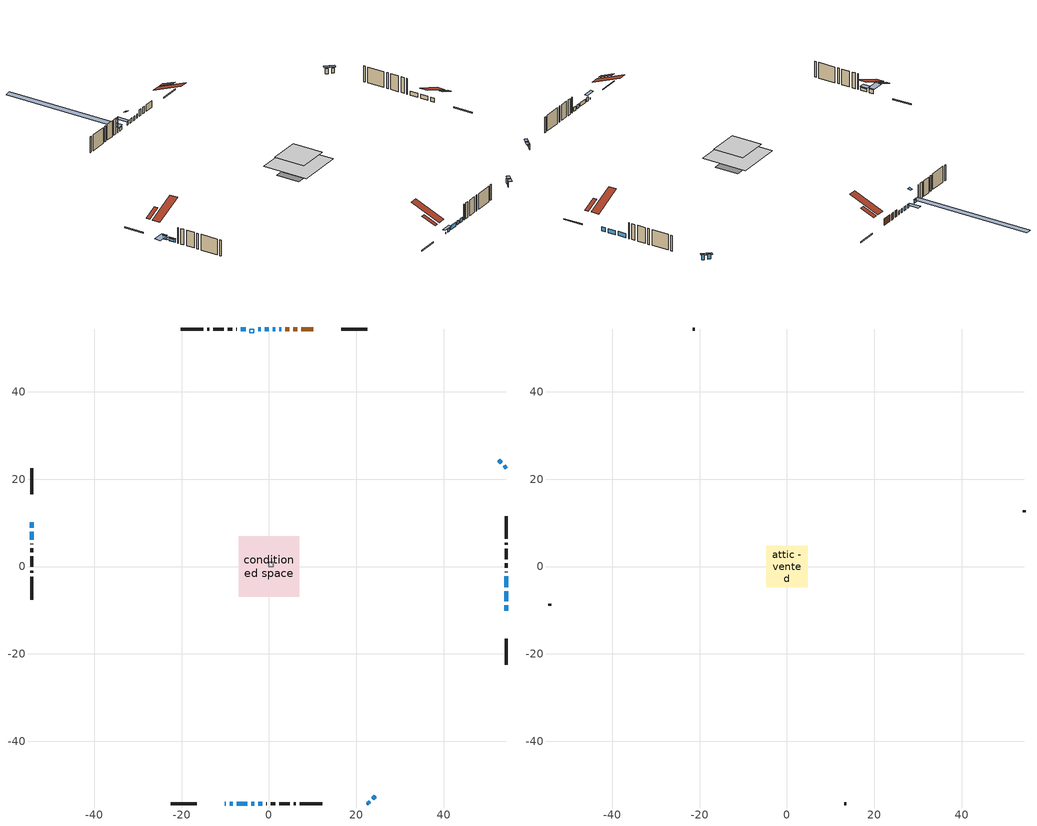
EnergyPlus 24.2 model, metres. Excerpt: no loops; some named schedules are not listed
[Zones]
conditioned space
 floor outside (Floor1 construction): -3.05,-3.05 -3.05,3.05 3.05,3.05 3.05,-3.05 z0
 floor adiabatic (AdiabaticFloorConstruction): -6.95,-6.95 -6.95,6.95 6.95,6.95 6.95,-6.95 z2.44
 floor foundation (Slab1 construction): -5.69,-3.61 -5.69,3.61 5.69,3.61 5.69,-3.61 z0
 wall outside (RimJoist1 construction): 22.53,54.38 16.55,54.38 / -22.53,-54.38 -16.55,-54.38 / -54.38,22.53 -54.38,16.55 / 54.38,-22.53 54.38,-16.55 z0:0.3
 wall outside (AdiabaticWallConstruction 1): 10.13,54.38 7.37,54.38 / 6.44,54.38 5.54,54.38 / 4.61,54.38 3.76,54.38 z0:2.03
 wall outside (AdiabaticWallConstruction): -10.14,-54.38 -9.95,-54.38 z0:0.41; 2.83,54.38 2.37,54.38 / 1.45,54.38 0.87,54.38 / -9.03,-54.38 -8.34,-54.38 / -0.05,54.38 -0.97,54.38 / -54.38,10.13 -54.38,8.91 / -7.41,-54.38 -4.97,-54.38 / 54.38,-10.13 54.38,-8.89 / 54.38,-7.96 54.38,-5.68 / 54.38,-4.75 54.38,-2.21 / -4.05,-54.38 -3.36,-54.38 / -2.43,-54.38 -1.52,-54.38 z0:1.22; -1.9,54.38 -2.51,54.38 / -54.38,7.99 -54.38,6.16 / -5.28,54.38 -6.5,54.38 z0:0.92; 54.38,22.52 53.82,23.08 / 22.52,-54.38 23.08,-53.82 / 53.17,23.74 52.61,24.3 / 23.74,-53.17 24.3,-52.61 z0:1.55
 wall outside (Wall1 construction): -7.43,54.38 -7.52,54.38 / -0.59,-54.38 -0.49,-54.38 / -54.38,5.23 -54.38,5.13 / 54.38,-1.28 54.38,-1.18 z0:4.88
 wall outside (Wall3 construction): -8.45,54.38 -9.41,54.38 / 0.44,-54.38 1.39,-54.38 / -54.38,4.2 -54.38,3.25 / 54.38,-0.25 54.38,0.7 z0:4.88
 wall outside (Wall4 construction): -10.34,54.38 -12.75,54.38 / 2.32,-54.38 4.73,-54.38 / -54.38,2.32 -54.38,-0.09 / 54.38,1.63 54.38,4.04 z0:4.88
 wall outside (Wall5 construction): -13.67,54.38 -14.13,54.38 / 5.66,-54.38 6.11,-54.38 / -54.38,-1.02 -54.38,-1.47 / 54.38,4.97 54.38,5.42 z0:4.88
 wall outside (Wall6 construction): -15.06,54.38 -20.24,54.38 / 7.04,-54.38 12.22,-54.38 / -54.38,-2.4 -54.38,-7.58 / 54.38,6.35 54.38,11.53 z0:4.88
 window (WindowConstruction 18): -10.13,-54.38 -9.96,-54.38 z0:0.41
 window (WindowConstruction 8): 2.83,54.38 2.37,54.38 z0:1.22
 window (WindowConstruction 9): 1.45,54.38 0.87,54.38 z0:1.22
 window (WindowConstruction 10): -9.03,-54.38 -8.34,-54.38 z0:1.22
 window (WindowConstruction 11): -0.06,54.38 -0.97,54.38 z0:1.22
 window (WindowConstruction 12): -54.38,10.13 -54.38,8.91 z0:1.22
 window (WindowConstruction 13): -7.41,-54.38 -4.97,-54.38 z0:1.22
 window (WindowConstruction 14): 54.38,-10.13 54.38,-8.89 z0:1.22
 window (WindowConstruction 15): 54.38,-7.96 54.38,-5.68 z0:1.22
 window (WindowConstruction): -1.9,54.38 -2.51,54.38 z0:0.91
 window (WindowConstruction 16): 54.38,-4.75 54.38,-2.21 z0:1.22
 window (WindowConstruction 17): -54.38,7.99 -54.38,6.16 z0:0.91
 window (WindowConstruction 1): 54.38,22.53 53.83,23.08 z0:1.55
 window (WindowConstruction 2): 22.53,-54.38 23.08,-53.83 z0:1.55
 window (WindowConstruction 3): 53.17,23.74 52.61,24.29 z0:1.55
 window (WindowConstruction 4): 23.74,-53.17 24.29,-52.61 z0:1.55
 window (WindowConstruction 5): -4.05,-54.38 -3.36,-54.38 z0:1.22
 window (WindowConstruction 6): -2.43,-54.38 -1.52,-54.38 z0:1.22
 window (WindowConstruction 7): -5.28,54.38 -6.5,54.38 z0:0.91
 door (Door): 10.13,54.38 7.37,54.38 z0:2.03
 door (Door 1): 6.44,54.38 5.54,54.38 z0:2.03
 door (Door 2): 4.61,54.38 3.76,54.38 z0:2.03
 ceiling adiabatic (AdiabaticFloorConstruction): 6.95,-6.95 6.95,6.95 -6.95,6.95 -6.95,-6.95 z2.44
 roof outside (Roof1 construction): 14.46,54.38,4.88 14.46,50.12,6.65 15.62,50.12,6.65 15.62,54.38,4.88; -14.46,-54.38,4.88 -14.46,-50.12,6.65 -15.62,-50.12,6.65 -15.62,-54.38,4.88; -54.38,14.46,4.88 -50.12,14.46,6.65 -50.12,15.62,6.65 -54.38,15.62,4.88; 54.38,-14.46,4.88 50.12,-14.46,6.65 50.12,-15.62,6.65 54.38,-15.62,4.88
 roof outside (AdiabaticRoofConstruction): -4.35,54.38,4.88 -4.35,53.54,5.23 -3.44,53.54,5.23 -3.44,54.38,4.88
 skylight (SkylightConstruction): -4.35,54.38,4.88 -4.35,53.54,5.23 -3.44,53.54,5.23 -3.44,54.38,4.88
furnace airloop ret air zone
 floor adiabatic (AdiabaticConst): 0,0 0,1 1,1 1,0 z0
 wall adiabatic (AdiabaticConst): 0,1 0,0 1,0 1,1 0,1 z0:1
 ceiling adiabatic (AdiabaticConst): 1,0 1,1 0,1 0,0 z1
attic - vented
 floor to conditioned space (Floor2 construction Reversed): -4.74,-4.74 -4.74,4.74 4.74,4.74 4.74,-4.74 z4.88
 wall outside (Wall7 construction): -21.16,54.38 -21.6,54.38 / 13.15,-54.38 13.58,-54.38 / -54.38,-8.51 -54.38,-8.94 / 54.38,12.46 54.38,12.89 z0:4.88
 roof outside (Roof2 construction): 11.06,54.38,4.88 11.06,45.26,8.68 13.53,45.26,8.68 13.53,54.38,4.88; -11.06,-54.38,4.88 -11.06,-45.26,8.68 -13.53,-45.26,8.68 -13.53,-54.38,4.88; -54.38,11.06,4.88 -45.26,11.06,8.68 -45.26,13.53,8.68 -54.38,13.53,4.88; 54.38,-11.06,4.88 45.26,-11.06,8.68 45.26,-13.53,8.68 54.38,-13.53,4.88
shading: -8.53,-54.38 -11.56,-54.38 -11.56,-55.2 -8.53,-55.2 z1.83; -54.38,8.62 -54.38,10.43 -58.04,10.43 -58.04,8.62 z1.52; -2.81,54.38 -1.6,54.38 -1.6,58.04 -2.81,58.04 z1.21; -54.38,5.92 -54.38,8.23 -55.9,8.23 -55.9,5.92 z1.16; 53.56,23.34 54.64,22.26 55.29,22.91 54.21,23.99 z1.92; 23.34,-53.56 22.26,-54.64 22.91,-55.29 23.99,-54.21 z1.92; 52.35,24.56 53.43,23.48 54.07,24.12 53,25.2 z1.92; 24.56,-52.35 23.48,-53.43 24.12,-54.07 25.2,-53 z1.92; -6.8,54.38 -4.98,54.38 -4.98,91.26 -6.8,91.26 z1.21
[Building]
Building 1: Terrain=Suburbs
[Site:Location]
Vancouver Intl AP_BC: Latitude {deg}=49.19; Longitude {deg}=-123.18; Time Zone {hr}=-8; Elevation {m}=4; Keep Site Location Information=Yes
[Site:GroundTemperature:Shallow]
8.06451, 6.96315, 6.87495, 7.3976, 9.49575, 11.5841, 13.3946, 14.5416, 14.639, 13.7062, 11.9418, 9.91751
[Site:WaterMainsTemperature]
Calculation Method=Schedule; Temperature Schedule=mains temperature schedule
[Material] Roughness=Rough; Thermal Absorptance=0.9
Name | Thickness {m} | Conductivity {W/m-K} | Density {kg/m3} | Specific Heat {J/kg-K} | Solar Absorptance | Visible Absorptance
asphalt or fiberglass shingles | 0.00635 | 0.162714 | 1121.4 | 1465.45 | 0.4 | 0.4
asphalt or fiberglass shingles 1 | 0.00635 | 0.162714 | 1121.4 | 1465.45 | 0.7 | 0.7
ceiling stud and cavity | 0.1397 | 0.0798965 | 65.682 | 1177.47 | 0.7 | 0.7
concrete 4.0 in. | 0.1016 | 1.803125 | 2242.8 | 837.4 | 0.7 | 0.7
door material | 0.04445 | 0.188738 | 512.64 | 1214.23 | 0.7 | 0.7
door material 1 | 0.04445 | 0.0451087 | 512.64 | 1214.23 | 0.7 | 0.7
exterior vertical ins | 0.00294211 | 0.029427 | 32.04 | 1214.23 | 0.7 | 0.7
floor covering | 0.0127 | 0.0433444 | 54.468 | 1339.84 | 0.6 | 0.6
floor rigid ins; roof rigid ins | 0.051816 | 0.029427 | 32.04 | 1214.23 | 0.7 | 0.7
floor rigid ins 1; roof rigid ins 1; wall rigid ins | 0.512978 | 0.029427 | 32.04 | 1214.23 | 0.7 | 0.7
floor stud and cavity | 0.1397 | 0.33448 | 92.3553 | 1139.71 | 0.7 | 0.7
floor stud and cavity 1 | 0.1397 | 1.75129 | 37.0049 | 1207.88 | 0.7 | 0.7
furniture material conditioned space 1 | 0.1524 | 0.115458 | 640.8 | 1214.23 | 0.6 | 0.6
gypsum board | 0.0127 | 0.160291 | 801 | 837.4 | 0.6 | 0.6
osb sheathing 0.5 in. | 0.0127 | 0.115458 | 512.64 | 1214.23 | 0.7 | 0.7
osb sheathing 0.75 in. | 0.01905 | 0.115458 | 512.64 | 1214.23 | 0.7 | 0.7
rim joist stud and cavity | 0.0508 | 0.177588 | 50.32683 | 1063.81 | 0.6 | 0.6
roof stud and cavity | 0.2032 | 0.263171 | 78.34581 | 1123.46 | 0.7 | 0.7
roof stud and cavity 1 | 0.18415 | 1.78686 | 37.0049 | 1207.88 | 0.6 | 0.6
wall stud and cavity | 0.1397 | 0.130277 | 139.0536 | 1170.24 | 0.7 | 0.7
wall stud and cavity 1 | 0.1397 | 0.100556 | 139.0536 | 1170.24 | 0.7 | 0.7
wall stud and cavity 2 | 0.1397 | 0.0994217 | 139.0536 | 1170.24 | 0.7 | 0.7
wall stud and cavity 3 | 0.1397 | 0.475104 | 139.0536 | 1170.24 | 0.7 | 0.7
wall stud and cavity 4 | 0.1397 | 0.0986797 | 139.0536 | 1170.24 | 0.7 | 0.7
wall stud and cavity 5 | 0.0889 | 6.1454 | 50.32683 | 1063.81 | 0.6 | 0.6
wall stud and cavity 6 | 0.0889 | 0.380278 | 52.3479 | 1209.89 | 0.7 | 0.7
wall stud and cavity 7 | 0.0889 | 0.391764 | 83.0341 | 1211.67 | 0.7 | 0.7
wood siding | 0.0254 | 0.102417 | 544.68 | 1172.36 | 0.4 | 0.4
wood siding 1 | 0.00254 | 0.102417 | 544.68 | 1172.36 | 0.4 | 0.4
wood siding 2; wood siding 3; wood siding 4 | 0.0254 | 0.102417 | 544.68 | 1172.36 | 0.7 | 0.7
[Material:NoMass]
Adiabatic: Roughness=Rough; Thermal Resistance {m2-K/W}=176.1; Thermal Absorptance=0.9; Solar Absorptance=0.7; Visible Absorptance=0.7
[WindowMaterial:SimpleGlazingSystem]
Name | U-Factor {W/m2-K} | Solar Heat Gain Coefficient
SkylightMaterial | 4.93962 | 0.6487
WindowMaterial | 4.92339 | 0.64
WindowMaterial 1 | 3.81051 | 0.69
WindowMaterial 10 | 4.33459 | 0.67
WindowMaterial 11 | 3.9729 | 0.39
WindowMaterial 2 | 4.32493 | 0.67
WindowMaterial 3 | 4.95519 | 0.64
WindowMaterial 4 | 4.644604 | 0.66
WindowMaterial 5 | 4.681511 | 0.65
WindowMaterial 6 | 4.44815 | 0.67
WindowMaterial 7 | 4.19945 | 0.66
WindowMaterial 8 | 4.00299 | 0.69
WindowMaterial 9 | 4.32891 | 0.68
[Construction]
AdiabaticConst: Adiabatic
AdiabaticFloorConstruction: floor stud and cavity 1, floor rigid ins 1, osb sheathing 0.75 in., floor covering
AdiabaticRoofConstruction: asphalt or fiberglass shingles 1, roof rigid ins 1, osb sheathing 0.75 in., roof stud and cavity 1
AdiabaticWallConstruction: wood siding 3, wall rigid ins, wall stud and cavity 6, gypsum board
AdiabaticWallConstruction 1: wood siding 4, wall rigid ins, wall stud and cavity 6, gypsum board
Door; Door 2: door material
Door 1: door material 1
Floor1 construction: floor stud and cavity, floor rigid ins, osb sheathing 0.75 in., floor covering
Floor2 construction Reversed: gypsum board, ceiling stud and cavity
furniture construction conditioned space 1: furniture material conditioned space 1
PartitionWallConstruction: gypsum board, wall stud and cavity 7, gypsum board
RimJoist1 construction: wood siding 2, rim joist stud and cavity
Roof1 construction: asphalt or fiberglass shingles, roof rigid ins, osb sheathing 0.75 in., roof stud and cavity, gypsum board
Roof2 construction: asphalt or fiberglass shingles
SkylightConstruction: SkylightMaterial
Slab1 construction: concrete 4.0 in.
Wall1 construction: wood siding, osb sheathing 0.5 in., wall stud and cavity, gypsum board
Wall3 construction: wood siding, osb sheathing 0.5 in., wall stud and cavity 1, gypsum board
Wall4 construction: wood siding, osb sheathing 0.5 in., wall stud and cavity 2, gypsum board
Wall5 construction: wood siding, osb sheathing 0.5 in., wall stud and cavity 3, gypsum board
Wall6 construction: wood siding, osb sheathing 0.5 in., wall stud and cavity 4, gypsum board
Wall7 construction: wood siding 1, wall stud and cavity 5
WindowConstruction; WindowConstruction 8: WindowMaterial
WindowConstruction 1; WindowConstruction 2: WindowMaterial 1
WindowConstruction 10; WindowConstruction 5: WindowMaterial 3
WindowConstruction 11; WindowConstruction 6; WindowConstruction 7: WindowMaterial 4
WindowConstruction 12; WindowConstruction 13: WindowMaterial 6
WindowConstruction 14: WindowMaterial 7
WindowConstruction 15: WindowMaterial 8
WindowConstruction 16: WindowMaterial 9
WindowConstruction 17: WindowMaterial 10
WindowConstruction 18: WindowMaterial 11
WindowConstruction 3; WindowConstruction 4: WindowMaterial 2
WindowConstruction 9: WindowMaterial 5
[Zone] Multiplier=1
Name | Volume {m3} | Part of Total Floor Area
attic - vented | 55.5364 | Yes
conditioned space | 495.9 | Yes
furnace airloop ret air zone | 1 | No
[Space]
Name | Zone | Volume {m3} | Space Type
attic - vented 1 | attic - vented | 55.5364
conditioned space 1 | conditioned space | 495.9
furnace airloop ret air space | furnace airloop ret air zone |  | Plenum Space Type
[OtherEquipment] Design Level Calculation Method=EquipmentLevel
Name | Fuel Type | Zone or ZoneList or Space or SpaceList | Schedule | Design Level {W} | Fraction Latent | Fraction Radiant | Fraction Lost
furnace airloop_0 RetCondToDZ; furnace airloop_0 SupCondToDZ; furnace airloop_0 SupSensLkToDZ | None | attic - vented 1 | Always On Discrete | 0 | 0 | 0 | 0
furnace airloop_0 SupLatLkToDZ | None | attic - vented 1 | Always On Discrete | 0 | 1 | 0 | 0
clothes dryer 1 | Electricity | conditioned space 1 | clothes dryer schedule | 0 | 0.015 | 0.081 | 0.85
cooking range 1 | Electricity | conditioned space 1 | cooking range schedule | 0 | 0.08 | 0.432 | 0.2
furnace airloop_0 SupCondToLv; furnace airloop_0 SupSensLkToCond; mech vent house fan sensible load | None | conditioned space 1 | Always On Discrete | 0 | 0 | 0 | 0
furnace airloop_0 SupLatLkToCond; mech vent house fan latent load | None | conditioned space 1 | Always On Discrete | 0 | 1 | 0 | 0
general water use latent | None | conditioned space 1 | general water use schedule | 62.594 | 1 | 0 | 0
general water use sensible | None | conditioned space 1 | general water use schedule | -61.6891 | 0 | 0.6 | 0
water heater energy adjustment1 | NaturalGas | conditioned space 1 | Always On Discrete | 0.01 | 0 | 0 | 1
furnace airloop_0 RetCondToRP; furnace airloop_0 RetSensLkToRP | None | furnace airloop ret air space | Always On Discrete | 0 | 0 | 0 | 0
furnace airloop_0 RetLatLkToRP | None | furnace airloop ret air space | Always On Discrete | 0 | 1 | 0 | 0
[ZoneInfiltration:DesignFlowRate] Schedule=Always On Discrete; Design Flow Rate Calculation Method=Flow/Zone; Design Flow Rate {m3/s}=0
Name | Zone or ZoneList or Space or SpaceList
attic_vented 1 duct leakage imbalance infil flow | attic - vented 1
infil flow; natural vent flow; whole house fan flow | conditioned space 1
[ZoneInfiltration:EffectiveLeakageArea]
infil attic - vented 1: Zone or Space=attic - vented 1; Schedule=Always On Discrete; Effective Air Leakage Area {cm2}=3725.95; Stack Coefficient=0.000603373; Wind Coefficient=1.65964e-05
[ZoneMixing] Schedule=Always On Continuous; Design Flow Rate Calculation Method=Flow/Zone; Design Flow Rate {m3/s}=0
Name | Zone or Space | Source Zone or Space
furnace airloop_0 ZoneMixCondToDZ mix; whole house fan mix | attic - vented | conditioned space
furnace airloop_0 ZoneMixDZToCond mix | conditioned space | attic - vented
[SurfaceProperty:ExposedFoundationPerimeter]
Slab1: Exposed Perimeter Calculation Method=TotalExposedPerimeter; Total Exposed Perimeter {m}=37.186
[InternalMass] Zone or ZoneList=conditioned space; Space or SpaceList=conditioned space 1
Name | Construction | Surface Area {m2}
furniture mass conditioned space 1 | furniture construction conditioned space 1 | 124.984
partition wall mass | PartitionWallConstruction | 312.46
[Lights]
interior lighting: Zone or ZoneList or Space or SpaceList=conditioned space 1; Schedule=interior lighting schedule; Design Level Calculation Method=LightingLevel; Lighting Level {W}=343.2; Return Air Fraction=0; Fraction Radiant=0.6; Fraction Visible=0.2; Fraction Replaceable=1
[People]
occupants: Zone or ZoneList or Space or SpaceList=conditioned space 1; Number of People Schedule=occupants schedule; Number of People Calculation Method=People; Number of People=3; Fraction Radiant=0.314171; Sensible Heat Fraction=0.56303; Activity Level Schedule=occupants activity schedule; Carbon Dioxide Generation Rate {m3/s-W}=0; Enable ASHRAE 55 Comfort Warnings=No; Mean Radiant Temperature Calculation Type=EnclosureAveraged
[ElectricEquipment] Zone or ZoneList or Space or SpaceList=conditioned space 1; Design Level Calculation Method=EquipmentLevel
Name | Schedule | Design Level {W} | Fraction Latent | Fraction Radiant | Fraction Lost
clothes dryer | clothes dryer schedule | 140.772 | 0.015 | 0.081 | 0.85
clothes washer | clothes washer schedule | 32.1985 | 0.03 | 0.162 | 0.7
cooking range | cooking range schedule | 215.147 | 0.08 | 0.432 | 0.2
dishwasher | dishwasher schedule | 66.8632 | 0.3 | 0.18 | 0.4
fridge | fridge schedule | 72.9452 | 0 | 0.6 | 0
mech vent house fan | mech vent house fan schedule | 0 | 0 | 0 | 1
mech vent house fan cfis | mech vent house fan cfis schedule | 0 | 0 | 0 | 0
mech vent range fan 0 | mech vent range fan 0 schedule | 57 | 0 | 0 | 1
mech vent range fan 1 | mech vent range fan 1 schedule | 57 | 0 | 0 | 1
misc plug loads | misc plug loads schedule | 494.7 | 0.045 | 0.513 | 0.1
whole house fan | Always On Discrete | 0 | 0 | 0 | 1
[SpaceList]
Plenum Space Type: furnace airloop ret air space
[AirLoopHVAC:ReturnPlenum]
Air Loop HVAC Return Plenum 1: Zone=furnace airloop ret air zone
[Foundation:Kiva]
Foundation Kiva 1: Initial Indoor Air Temperature {C}=18; Exterior Vertical Insulation Material=exterior vertical ins; Exterior Vertical Insulation Depth {m}=0.599999; Wall Height Above Grade {m}=0.1016; Wall Depth Below Slab {m}=0.2032
[Foundation:Kiva:Settings]
Soil Conductivity {W/m-K}=0.849921; Soil Density {kg/m3}=1842.3; Soil Specific Heat {J/kg-K}=418.7; Ground Solar Absorptivity=0.9; Ground Thermal Absorptivity=0.9; Ground Surface Roughness {m}=0.03; Far-Field Width {m}=40; Deep-Ground Boundary Condition=ZeroFlux; Deep-Ground Depth {m}=40; Minimum Cell Dimension {m}=0.2; Maximum Cell Growth Coefficient=3; Simulation Timestep=Timestep
[Exterior:Lights]
exterior lighting: Schedule=exterior lighting schedule; Design Level {W}=75.6
[EnergyManagementSystem:Sensor] Output:Variable or Output:Meter Index Key=attic - vented
Name | Output:Variable or Output:Meter
furnace_airloop_0_DZ_T_s | Zone Air Temperature
furnace_airloop_0_DZ_W_s | Zone Mean Air Humidity Ratio
[Schedule:Constant]
Name | Hourly Value
Always On Discrete; Always On Continuous; mech vent house fan schedule; mech vent house fan cfis schedule | 1
occupants activity schedule | 117.228
fridge schedule | 0
[Schedule:Week:Daily]
interior lighting schedule Week Rule - Jan1-Jan27: interior lighting schedule day, interior lighting schedule day, interior lighting schedule day, interior lighting schedule day, interior lighting schedule day, interior lighting schedule day, interior lighting schedule day, interior lighting schedule default day, interior lighting schedule default day, interior lighting schedule default day, interior lighting schedule default day, interior lighting schedule default day
interior lighting schedule Week Rule - Jan28-Feb3: interior lighting schedule day, interior lighting schedule day, interior lighting schedule day, interior lighting schedule day, interior lighting schedule day 1, interior lighting schedule day 1, interior lighting schedule day 1, interior lighting schedule default day, interior lighting schedule default day, interior lighting schedule default day, interior lighting schedule default day, interior lighting schedule default day
interior lighting schedule Week Rule - Feb4-Feb24: interior lighting schedule day 1, interior lighting schedule day 1, interior lighting schedule day 1, interior lighting schedule day 1, interior lighting schedule day 1, interior lighting schedule day 1, interior lighting schedule day 1, interior lighting schedule default day, interior lighting schedule default day, interior lighting schedule default day, interior lighting schedule default day, interior lighting schedule default day
interior lighting schedule Week Rule - Feb25-Mar3: interior lighting schedule day 1, interior lighting schedule day 1, interior lighting schedule day 1, interior lighting schedule day 1, interior lighting schedule day 2, interior lighting schedule day 2, interior lighting schedule day 2, interior lighting schedule default day, interior lighting schedule default day, interior lighting schedule default day, interior lighting schedule default day, interior lighting schedule default day
interior lighting schedule Week Rule - Mar4-Mar31: interior lighting schedule day 2, interior lighting schedule day 2, interior lighting schedule day 2, interior lighting schedule day 2, interior lighting schedule day 2, interior lighting schedule day 2, interior lighting schedule day 2, interior lighting schedule default day, interior lighting schedule default day, interior lighting schedule default day, interior lighting schedule default day, interior lighting schedule default day
interior lighting schedule Week Rule - Apr1-Apr28: interior lighting schedule day 3, interior lighting schedule day 3, interior lighting schedule day 3, interior lighting schedule day 3, interior lighting schedule day 3, interior lighting schedule day 3, interior lighting schedule day 3, interior lighting schedule default day, interior lighting schedule default day, interior lighting schedule default day, interior lighting schedule default day, interior lighting schedule default day
interior lighting schedule Week Rule - Apr29-May5: interior lighting schedule day 3, interior lighting schedule day 3, interior lighting schedule day 4, interior lighting schedule day 4, interior lighting schedule day 4, interior lighting schedule day 4, interior lighting schedule day 4, interior lighting schedule default day, interior lighting schedule default day, interior lighting schedule default day, interior lighting schedule default day, interior lighting schedule default day
interior lighting schedule Week Rule - May6-May26: interior lighting schedule day 4, interior lighting schedule day 4, interior lighting schedule day 4, interior lighting schedule day 4, interior lighting schedule day 4, interior lighting schedule day 4, interior lighting schedule day 4, interior lighting schedule default day, interior lighting schedule default day, interior lighting schedule default day, interior lighting schedule default day, interior lighting schedule default day
interior lighting schedule Week Rule - May27-Jun2: interior lighting schedule day 4, interior lighting schedule day 4, interior lighting schedule day 4, interior lighting schedule day 4, interior lighting schedule day 4, interior lighting schedule day 5, interior lighting schedule day 5, interior lighting schedule default day, interior lighting schedule default day, interior lighting schedule default day, interior lighting schedule default day, interior lighting schedule default day
interior lighting schedule Week Rule - Jun3-Jun30: interior lighting schedule day 5, interior lighting schedule day 5, interior lighting schedule day 5, interior lighting schedule day 5, interior lighting schedule day 5, interior lighting schedule day 5, interior lighting schedule day 5, interior lighting schedule default day, interior lighting schedule default day, interior lighting schedule default day, interior lighting schedule default day, interior lighting schedule default day
interior lighting schedule Week Rule - Jul1-Jul28: interior lighting schedule day 6, interior lighting schedule day 6, interior lighting schedule day 6, interior lighting schedule day 6, interior lighting schedule day 6, interior lighting schedule day 6, interior lighting schedule day 6, interior lighting schedule default day, interior lighting schedule default day, interior lighting schedule default day, interior lighting schedule default day, interior lighting schedule default day
interior lighting schedule Week Rule - Jul29-Aug4: interior lighting schedule day 6, interior lighting schedule day 6, interior lighting schedule day 6, interior lighting schedule day 7, interior lighting schedule day 7, interior lighting schedule day 7, interior lighting schedule day 7, interior lighting schedule default day, interior lighting schedule default day, interior lighting schedule default day, interior lighting schedule default day, interior lighting schedule default day
interior lighting schedule Week Rule - Aug5-Aug25: interior lighting schedule day 7, interior lighting schedule day 7, interior lighting schedule day 7, interior lighting schedule day 7, interior lighting schedule day 7, interior lighting schedule day 7, interior lighting schedule day 7, interior lighting schedule default day, interior lighting schedule default day, interior lighting schedule default day, interior lighting schedule default day, interior lighting schedule default day
interior lighting schedule Week Rule - Aug26-Sep1: interior lighting schedule day 7, interior lighting schedule day 7, interior lighting schedule day 7, interior lighting schedule day 7, interior lighting schedule day 7, interior lighting schedule day 7, interior lighting schedule day 8, interior lighting schedule default day, interior lighting schedule default day, interior lighting schedule default day, interior lighting schedule default day, interior lighting schedule default day
interior lighting schedule Week Rule - Sep2-Sep29: interior lighting schedule day 8, interior lighting schedule day 8, interior lighting schedule day 8, interior lighting schedule day 8, interior lighting schedule day 8, interior lighting schedule day 8, interior lighting schedule day 8, interior lighting schedule default day, interior lighting schedule default day, interior lighting schedule default day, interior lighting schedule default day, interior lighting schedule default day
interior lighting schedule Week Rule - Sep30-Oct6: interior lighting schedule day 8, interior lighting schedule day 9, interior lighting schedule day 9, interior lighting schedule day 9, interior lighting schedule day 9, interior lighting schedule day 9, interior lighting schedule day 9, interior lighting schedule default day, interior lighting schedule default day, interior lighting schedule default day, interior lighting schedule default day, interior lighting schedule default day
interior lighting schedule Week Rule - Oct7-Oct27: interior lighting schedule day 9, interior lighting schedule day 9, interior lighting schedule day 9, interior lighting schedule day 9, interior lighting schedule day 9, interior lighting schedule day 9, interior lighting schedule day 9, interior lighting schedule default day, interior lighting schedule default day, interior lighting schedule default day, interior lighting schedule default day, interior lighting schedule default day
interior lighting schedule Week Rule - Oct28-Nov3: interior lighting schedule day 9, interior lighting schedule day 9, interior lighting schedule day 9, interior lighting schedule day 9, interior lighting schedule day 10, interior lighting schedule day 10, interior lighting schedule day 10, interior lighting schedule default day, interior lighting schedule default day, interior lighting schedule default day, interior lighting schedule default day, interior lighting schedule default day
interior lighting schedule Week Rule - Nov4-Nov24: interior lighting schedule day 10, interior lighting schedule day 10, interior lighting schedule day 10, interior lighting schedule day 10, interior lighting schedule day 10, interior lighting schedule day 10, interior lighting schedule day 10, interior lighting schedule default day, interior lighting schedule default day, interior lighting schedule default day, interior lighting schedule default day, interior lighting schedule default day
interior lighting schedule Week Rule - Nov25-Dec1: interior lighting schedule day 10, interior lighting schedule day 10, interior lighting schedule day 10, interior lighting schedule day 10, interior lighting schedule day 10, interior lighting schedule day 10, interior lighting schedule day 11, interior lighting schedule default day, interior lighting schedule default day, interior lighting schedule default day, interior lighting schedule default day, interior lighting schedule default day
interior lighting schedule Week Rule - Dec2-Dec31: interior lighting schedule day 11, interior lighting schedule day 11, interior lighting schedule day 11, interior lighting schedule day 11, interior lighting schedule day 11, interior lighting schedule day 11, interior lighting schedule day 11, interior lighting schedule default day, interior lighting schedule default day, interior lighting schedule default day, interior lighting schedule default day, interior lighting schedule default day
occupants schedule Week Rule - Jan1-Dec31: occupants schedule day, occupants schedule day, occupants schedule day, occupants schedule day, occupants schedule day, occupants schedule day, occupants schedule day, occupants schedule default day, occupants schedule default day, occupants schedule default day, occupants schedule default day, occupants schedule default day
clothes dryer schedule Week Rule - Jan1-Dec31: clothes dryer schedule day, clothes dryer schedule day, clothes dryer schedule day, clothes dryer schedule day, clothes dryer schedule day, clothes dryer schedule day, clothes dryer schedule day, clothes dryer schedule default day, clothes dryer schedule default day, clothes dryer schedule default day, clothes dryer schedule default day, clothes dryer schedule default day
clothes washer schedule Week Rule - Jan1-Dec31: clothes washer schedule day, clothes washer schedule day, clothes washer schedule day, clothes washer schedule day, clothes washer schedule day, clothes washer schedule day, clothes washer schedule day, clothes washer schedule default day, clothes washer schedule default day, clothes washer schedule default day, clothes washer schedule default day, clothes washer schedule default day
cooking range schedule Week Rule - Jan1-Dec31: cooking range schedule day, cooking range schedule day, cooking range schedule day, cooking range schedule day, cooking range schedule day, cooking range schedule day, cooking range schedule day, cooking range schedule default day, cooking range schedule default day, cooking range schedule default day, cooking range schedule default day, cooking range schedule default day
dishwasher schedule Week Rule - Jan1-Dec31: dishwasher schedule day, dishwasher schedule day, dishwasher schedule day, dishwasher schedule day, dishwasher schedule day, dishwasher schedule day, dishwasher schedule day, dishwasher schedule default day, dishwasher schedule default day, dishwasher schedule default day, dishwasher schedule default day, dishwasher schedule default day
mech vent range fan 0 schedule Week Rule - Jan1-Dec31: mech vent range fan 0 schedule day, mech vent range fan 0 schedule day, mech vent range fan 0 schedule day, mech vent range fan 0 schedule day, mech vent range fan 0 schedule day, mech vent range fan 0 schedule day, mech vent range fan 0 schedule day, mech vent range fan 0 schedule default day, mech vent range fan 0 schedule default day, mech vent range fan 0 schedule default day, mech vent range fan 0 schedule default day, mech vent range fan 0 schedule default day
mech vent range fan 1 schedule Week Rule - Jan1-Dec31: mech vent range fan 1 schedule day, mech vent range fan 1 schedule day, mech vent range fan 1 schedule day, mech vent range fan 1 schedule day, mech vent range fan 1 schedule day, mech vent range fan 1 schedule day, mech vent range fan 1 schedule day, mech vent range fan 1 schedule default day, mech vent range fan 1 schedule default day, mech vent range fan 1 schedule default day, mech vent range fan 1 schedule default day, mech vent range fan 1 schedule default day
misc plug loads schedule Week Rule - Jan1-Dec31: misc plug loads schedule day, misc plug loads schedule day, misc plug loads schedule day, misc plug loads schedule day, misc plug loads schedule day, misc plug loads schedule day, misc plug loads schedule day, misc plug loads schedule default day, misc plug loads schedule default day, misc plug loads schedule default day, misc plug loads schedule default day, misc plug loads schedule default day
general water use schedule Week Rule - Jan1-Dec31: general water use schedule day, general water use schedule day, general water use schedule day, general water use schedule day, general water use schedule day, general water use schedule day, general water use schedule day, general water use schedule default day, general water use schedule default day, general water use schedule default day, general water use schedule default day, general water use schedule default day
exterior lighting schedule Week Rule - Jan1-Jan27: exterior lighting schedule day, exterior lighting schedule day, exterior lighting schedule day, exterior lighting schedule day, exterior lighting schedule day, exterior lighting schedule day, exterior lighting schedule day, exterior lighting schedule default day, exterior lighting schedule default day, exterior lighting schedule default day, exterior lighting schedule default day, exterior lighting schedule default day
[Schedule:Year]
interior lighting schedule: interior lighting schedule Week Rule - Jan1-Jan27, 1, 1, 1, 27, interior lighting schedule Week Rule - Jan28-Feb3, 1, 28, 2, 3, interior lighting schedule Week Rule - Feb4-Feb24, 2, 4, 2, 24, interior lighting schedule Week Rule - Feb25-Mar3, 2, 25, 3, 3, interior lighting schedule Week Rule - Mar4-Mar31, 3, 4, 3, 31, interior lighting schedule Week Rule - Apr1-Apr28, 4, 1, 4, 28, interior lighting schedule Week Rule - Apr29-May5, 4, 29, 5, 5, interior lighting schedule Week Rule - May6-May26, 5, 6, 5, 26, interior lighting schedule Week Rule - May27-Jun2, 5, 27, 6, 2, interior lighting schedule Week Rule - Jun3-Jun30, 6, 3, 6, 30, interior lighting schedule Week Rule - Jul1-Jul28, 7, 1, 7, 28, interior lighting schedule Week Rule - Jul29-Aug4, 7, 29, 8, 4, interior lighting schedule Week Rule - Aug5-Aug25, 8, 5, 8, 25, interior lighting schedule Week Rule - Aug26-Sep1, 8, 26, 9, 1, interior lighting schedule Week Rule - Sep2-Sep29, 9, 2, 9, 29, interior lighting schedule Week Rule - Sep30-Oct6, 9, 30, 10, 6, interior lighting schedule Week Rule - Oct7-Oct27, 10, 7, 10, 27, interior lighting schedule Week Rule - Oct28-Nov3, 10, 28, 11, 3, interior lighting schedule Week Rule - Nov4-Nov24, 11, 4, 11, 24, interior lighting schedule Week Rule - Nov25-Dec1, 11, 25, 12, 1, interior lighting schedule Week Rule - Dec2-Dec31, 12, 2, 12, 31
occupants schedule: occupants schedule Week Rule - Jan1-Dec31, 1, 1, 12, 31
clothes dryer schedule: clothes dryer schedule Week Rule - Jan1-Dec31, 1, 1, 12, 31
clothes washer schedule: clothes washer schedule Week Rule - Jan1-Dec31, 1, 1, 12, 31
cooking range schedule: cooking range schedule Week Rule - Jan1-Dec31, 1, 1, 12, 31
dishwasher schedule: dishwasher schedule Week Rule - Jan1-Dec31, 1, 1, 12, 31
mech vent range fan 0 schedule: mech vent range fan 0 schedule Week Rule - Jan1-Dec31, 1, 1, 12, 31
mech vent range fan 1 schedule: mech vent range fan 1 schedule Week Rule - Jan1-Dec31, 1, 1, 12, 31
misc plug loads schedule: misc plug loads schedule Week Rule - Jan1-Dec31, 1, 1, 12, 31
general water use schedule: general water use schedule Week Rule - Jan1-Dec31, 1, 1, 12, 31
exterior lighting schedule: exterior lighting schedule Week Rule - Jan1-Jan27, 1, 1, 1, 27, exterior lighting schedule Week Rule - Jan28-Feb3, 1, 28, 2, 3, exterior lighting schedule Week Rule - Feb4-Feb24, 2, 4, 2, 24, exterior lighting schedule Week Rule - Feb25-Mar3, 2, 25, 3, 3, exterior lighting schedule Week Rule - Mar4-Mar31, 3, 4, 3, 31, exterior lighting schedule Week Rule - Apr1-Apr28, 4, 1, 4, 28, exterior lighting schedule Week Rule - Apr29-May5, 4, 29, 5, 5, exterior lighting schedule Week Rule - May6-May26, 5, 6, 5, 26, exterior lighting schedule Week Rule - May27-Jun2, 5, 27, 6, 2, exterior lighting schedule Week Rule - Jun3-Jun30, 6, 3, 6, 30, exterior lighting schedule Week Rule - Jul1-Jul28, 7, 1, 7, 28, exterior lighting schedule Week Rule - Jul29-Aug4, 7, 29, 8, 4, exterior lighting schedule Week Rule - Aug5-Aug25, 8, 5, 8, 25, exterior lighting schedule Week Rule - Aug26-Sep1, 8, 26, 9, 1, exterior lighting schedule Week Rule - Sep2-Sep29, 9, 2, 9, 29, exterior lighting schedule Week Rule - Sep30-Oct6, 9, 30, 10, 6, exterior lighting schedule Week Rule - Oct7-Oct27, 10, 7, 10, 27, exterior lighting schedule Week Rule - Oct28-Nov3, 10, 28, 11, 3, exterior lighting schedule Week Rule - Nov4-Nov24, 11, 4, 11, 24, exterior lighting schedule Week Rule - Nov25-Dec1, 11, 25, 12, 1, exterior lighting schedule Week Rule - Dec2-Dec31, 12, 2, 12, 31
[Schedule:Compact]
mains temperature schedule: Through: 01/01, For: AllDays, Until: 24:00, 11.375, Through: 01/02, For: AllDays, Until: 24:00, 11.3367, Through: 01/03, For: AllDays, Until: 24:00, 11.2994, Through: 01/04, For: AllDays, Until: 24:00, 11.2628, Through: 01/05, For: AllDays, Until: 24:00, 11.2267, Through: 01/06, For: AllDays, Until: 24:00, 11.1917, Through: 01/07, For: AllDays, Until: 24:00, 11.1578, Through: 01/08, For: AllDays, Until: 24:00, 11.1244, Through: 01/09, For: AllDays, Until: 24:00, 11.0917, Through: 01/10, For: AllDays, Until: 24:00, 11.06, Through: 01/11, For: AllDays, Until: 24:00, 11.0289, Through: 01/12, For: AllDays, Until: 24:00, 10.9989, Through: 01/13, For: AllDays, Until: 24:00, 10.97, Through: 01/14, For: AllDays, Until: 24:00, 10.9417, Through: 01/15, For: AllDays, Until: 24:00, 10.9139, Through: 01/16, For: AllDays, Until: 24:00, 10.8878, Through: 01/17, For: AllDays, Until: 24:00, 10.8622, Through: 01/18, For: AllDays, Until: 24:00, 10.8372, Through: 01/19, For: AllDays, Until: 24:00, 10.8133, Through: 01/20, For: AllDays, Until: 24:00, 10.7906, Through: 01/21, For: AllDays, Until: 24:00, 10.7683, Through: 01/22, For: AllDays, Until: 24:00, 10.7478, Through: 01/23, For: AllDays, Until: 24:00, 10.7272, Through: 01/24, For: AllDays, Until: 24:00, 10.7083, Through: 01/25, For: AllDays, Until: 24:00, 10.69, Through: 01/26, For: AllDays, Until: 24:00, 10.6728, Through: 01/27, For: AllDays, Until: 24:00, 10.6567, Through: 01/28, For: AllDays, Until: 24:00, 10.6411, Through: 01/29, For: AllDays, Until: 24:00, 10.6267, Through: 01/30, For: AllDays, Until: 24:00, 10.6133, Through: 01/31, For: AllDays, Until: 24:00, 10.6011, Through: 02/01, For: AllDays, Until: 24:00, 10.59, Through: 02/02, For: AllDays, Until: 24:00, 10.5794, Through: 02/03, For: AllDays, Until: 24:00, 10.57, Through: 02/04, For: AllDays, Until: 24:00, 10.5617, Through: 02/05, For: AllDays, Until: 24:00, 10.5539, Through: 02/06, For: AllDays, Until: 24:00, 10.5478, Through: 02/07, For: AllDays, Until: 24:00, 10.5422, Through: 02/08, For: AllDays, Until: 24:00, 10.5378, Through: 02/09, For: AllDays, Until: 24:00, 10.5339, Through: 02/10, For: AllDays, Until: 24:00, 10.5317, Through: 02/11, For: AllDays, Until: 24:00, 10.53, Through: 02/12, For: AllDays, Until: 24:00, 10.53, Through: 02/13, For: AllDays, Until: 24:00, 10.5306, Through: 02/14, For: AllDays, Until: 24:00, 10.5317, Through: 02/15, For: AllDays, Until: 24:00, 10.5344, Through: 02/16, For: AllDays, Until: 24:00, 10.5378, Through: 02/17, For: AllDays, Until: 24:00, 10.5428, Through: 02/18, For: AllDays, Until: 24:00, 10.5483, Through: 02/19, For: AllDays, Until: 24:00, 10.5544, Through: 02/20, For: AllDays, Until: 24:00, 10.5622, Through: 02/21, For: AllDays, Until: 24:00, 10.5706, Through: 02/22, For: AllDays, Until: 24:00, 10.5806, Through: 02/23, For: AllDays, Until: 24:00, 10.5911, Through: 02/24, For: AllDays, Until: 24:00, 10.6022, Through: 02/25, For: AllDays, Until: 24:00, 10.615, Through: 02/26, For: AllDays, Until: 24:00, 10.6283, Through: 02/27, For: AllDays, Until: 24:00, 10.6428, Through: 02/28, For: AllDays, Until: 24:00, 10.6583, Through: 03/01, For: AllDays, Until: 24:00, 10.6744, Through: 03/02, For: AllDays, Until: 24:00, 10.6917, Through: 03/03, For: AllDays, Until: 24:00, 10.71, Through: 03/04, For: AllDays, Until: 24:00, 10.7294, Through: 03/05, For: AllDays, Until: 24:00, 10.7494, Through: 03/06, For: AllDays, Until: 24:00, 10.7706, Through: 03/07, For: AllDays, Until: 24:00, 10.7928, Through: 03/08, For: AllDays, Until: 24:00, 10.8161, Through: 03/09, For: AllDays, Until: 24:00, 10.84, Through: 03/10, For: AllDays, Until: 24:00, 10.8644, Through: 03/11, For: AllDays, Until: 24:00, 10.8906, Through: 03/12, For: AllDays, Until: 24:00, 10.9167, Through: 03/13, For: AllDays, Until: 24:00, 10.9444, Through: 03/14, For: AllDays, Until: 24:00, 10.9728, Through: 03/15, For: AllDays, Until: 24:00, 11.0022, Through: 03/16, For: AllDays, Until: 24:00, 11.0322, Through: 03/17, For: AllDays, Until: 24:00, 11.0633, Through: 03/18, For: AllDays, Until: 24:00, 11.095, Through: 03/19, For: AllDays, Until: 24:00, 11.1278, Through: 03/20, For: AllDays, Until: 24:00, 11.1611, Through: 03/21, For: AllDays, Until: 24:00, 11.1956, Through: 03/22, For: AllDays, Until: 24:00, 11.2306, Through: 03/23, For: AllDays, Until: 24:00, 11.2667, Through: 03/24, For: AllDays, Until: 24:00, 11.3033, Through: 03/25, For: AllDays, Until: 24:00, 11.3406, Through: 03/26, For: AllDays, Until: 24:00, 11.3789, Through: 03/27, For: AllDays, Until: 24:00, 11.4178, Through: 03/28, For: AllDays, Until: 24:00, 11.4572, Through: 03/29, For: AllDays, Until: 24:00, 11.4978, Through: 03/30, For: AllDays, Until: 24:00, 11.5389, Through: 03/31, For: AllDays, Until: 24:00, 11.5811, Through: 04/01, For: AllDays, Until: 24:00, 11.6233, Through: 04/02, For: AllDays, Until: 24:00, 11.6667, Through: 04/03, For: AllDays, Until: 24:00, 11.7106, Through: 04/04, For: AllDays, Until: 24:00, 11.755, Through: 04/05, For: AllDays, Until: 24:00, 11.8006, Through: 04/06, For: AllDays, Until: 24:00, 11.8461, Through: 04/07, For: AllDays, Until: 24:00, 11.8928, Through: 04/08, For: AllDays, Until: 24:00, 11.9394, Through: 04/09, For: AllDays, Until: 24:00, 11.9872, Through: 04/10, For: AllDays, Until: 24:00, 12.0356, Through: 04/11, For: AllDays, Until: 24:00, 12.0844, Through: 04/12, For: AllDays, Until: 24:00, 12.1333, Through: 04/13, For: AllDays, Until: 24:00, 12.1833, Through: 04/14, For: AllDays, Until: 24:00, 12.2339, Through: 04/15, For: AllDays, Until: 24:00, 12.2844, Through: 04/16, For: AllDays, Until: 24:00, 12.3361, Through: 04/17, For: AllDays, Until: 24:00, 12.3878, Through: 04/18, For: AllDays, Until: 24:00, 12.44, Through: 04/19, For: AllDays, Until: 24:00, 12.4928, Through: 04/20, For: AllDays, Until: 24:00, 12.5456, Through: 04/21, For: AllDays, Until: 24:00, 12.5994, Through: 04/22, For: AllDays, Until: 24:00, 12.6533, Through: 04/23, For: AllDays, Until: 24:00, 12.7072, Through: 04/24, For: AllDays, Until: 24:00, 12.7622, Through: 04/25, For: AllDays, Until: 24:00, 12.8172, Through: 04/26, For: AllDays, Until: 24:00, 12.8722, Through: 04/27, For: AllDays, Until: 24:00, 12.9278, Through: 04/28, For: AllDays, Until: 24:00, 12.9839, Through: 04/29, For: AllDays, Until: 24:00, 13.04, Through: 04/30, For: AllDays, Until: 24:00, 13.0961, Through: 05/01, For: AllDays, Until: 24:00, 13.1533, Through: 05/02, For: AllDays, Until: 24:00, 13.21, Through: 05/03, For: AllDays, Until: 24:00, 13.2672, Through: 05/04, For: AllDays, Until: 24:00, 13.3244, Through: 05/05, For: AllDays, Until: 24:00, 13.3817, Through: 05/06, For: AllDays, Until: 24:00, 13.4394, Through: 05/07, For: AllDays, Until: 24:00, 13.4972, Through: 05/08, For: AllDays, Until: 24:00, 13.555, Through: 05/09, For: AllDays, Until: 24:00, 13.6133, Through: 05/10, For: AllDays, Until: 24:00, 13.6711, Through: 05/11, For: AllDays, Until: 24:00, 13.7294, Through: 05/12, For: AllDays, Until: 24:00, 13.7878, Through: 05/13, For: AllDays, Until: 24:00, 13.8461, Through: 05/14, For: AllDays, Until: 24:00, 13.9044, Through: 05/15, For: AllDays, Until: 24:00, 13.9628, Through: 05/16, For: AllDays, Until: 24:00, 14.0211, Through: 05/17, For: AllDays, Until: 24:00, 14.0789, Through: 05/18, For: AllDays, Until: 24:00, 14.1372, Through: 05/19, For: AllDays, Until: 24:00, 14.1956, Through: 05/20, For: AllDays, Until: 24:00, 14.2533, Through: 05/21, For: AllDays, Until: 24:00, 14.3117, Through: 05/22, For: AllDays, Until: 24:00, 14.3694, Through: 05/23, For: AllDays, Until: 24:00, 14.4272, Through: 05/24, For: AllDays, Until: 24:00, 14.4844, Through: 05/25, For: AllDays, Until: 24:00, 14.5422, Through: 05/26, For: AllDays, Until: 24:00, 14.5994, Through: 05/27, For: AllDays, Until: 24:00, 14.6561, Through: 05/28, For: AllDays, Until: 24:00, 14.7128, Through: 05/29, For: AllDays, Until: 24:00, 14.7694, Through: 05/30, For: AllDays, Until: 24:00, 14.8261, Through: 05/31, For: AllDays, Until: 24:00, 14.8817, Through: 06/01, For: AllDays, Until: 24:00, 14.9378, Through: 06/02, For: AllDays, Until: 24:00, 14.9933, Through: 06/03, For: AllDays, Until: 24:00, 15.0483, Through: 06/04, For: AllDays, Until: 24:00, 15.1028, Through: 06/05, For: AllDays, Until: 24:00, 15.1572, Through: 06/06, For: AllDays, Until: 24:00, 15.2117, Through: 06/07, For: AllDays, Until: 24:00, 15.265, Through: 06/08, For: AllDays, Until: 24:00, 15.3183, Through: 06/09, For: AllDays, Until: 24:00, 15.3711, Through: 06/10, For: AllDays, Until: 24:00, 15.4239, Through: 06/11, For: AllDays, Until: 24:00, 15.4756, Through: 06/12, For: AllDays, Until: 24:00, 15.5272, Through: 06/13, For: AllDays, Until: 24:00, 15.5783, Through: 06/14, For: AllDays, Until: 24:00, 15.6289, Through: 06/15, For: AllDays, Until: 24:00, 15.6789, Through: 06/16, For: AllDays, Until: 24:00, 15.7283, Through: 06/17, For: AllDays, Until: 24:00, 15.7772, Through: 06/18, For: AllDays, Until: 24:00, 15.8261, Through: 06/19, For: AllDays, Until: 24:00, 15.8739, Through: 06/20, For: AllDays, Until: 24:00, 15.9211, Through: 06/21, For: AllDays, Until: 24:00, 15.9678, Through: 06/22, For: AllDays, Until: 24:00, 16.0139, Through: 06/23, For: AllDays, Until: 24:00, 16.0594, Through: 06/24, For: AllDays, Until: 24:00, 16.1044, Through: 06/25, For: AllDays, Until: 24:00, 16.1483, Through: 06/26, For: AllDays, Until: 24:00, 16.1922, Through: 06/27, For: AllDays, Until: 24:00, 16.235, Through: 06/28, For: AllDays, Until: 24:00, 16.2772, Through: 06/29, For: AllDays, Until: 24:00, 16.3183, Through: 06/30, For: AllDays, Until: 24:00, 16.3594, Through: 07/01, For: AllDays, Until: 24:00, 16.3994, Through: 07/02, For: AllDays, Until: 24:00, 16.4389, Through: 07/03, For: AllDays, Until: 24:00, 16.4772, Through: 07/04, For: AllDays, Until: 24:00, 16.515, Through: 07/05, For: AllDays, Until: 24:00, 16.5522, Through: 07/06, For: AllDays, Until: 24:00, 16.5883, Through: 07/07, For: AllDays, Until: 24:00, 16.6239, Through: 07/08, For: AllDays, Until: 24:00, 16.6583, Through: 07/09, For: AllDays, Until: 24:00, 16.6922, Through: 07/10, For: AllDays, Until: 24:00, 16.7256, Through: 07/11, For: AllDays, Until: 24:00, 16.7578, Through: 07/12, For: AllDays, Until: 24:00, 16.7889, Through: 07/13, For: AllDays, Until: 24:00, 16.8194, Through: 07/14, For: AllDays, Until: 24:00, 16.8489, Through: 07/15, For: AllDays, Until: 24:00, 16.8778, Through: 07/16, For: AllDays, Until: 24:00, 16.9056, Through: 07/17, For: AllDays, Until: 24:00, 16.9328, Through: 07/18, For: AllDays, Until: 24:00, 16.9589, Through: 07/19, For: AllDays, Until: 24:00, 16.9839, Through: 07/20, For: AllDays, Until: 24:00, 17.0083, Through: 07/21, For: AllDays, Until: 24:00, 17.0317, Through: 07/22, For: AllDays, Until: 24:00, 17.0544, Through: 07/23, For: AllDays, Until: 24:00, 17.0761, Through: 07/24, For: AllDays, Until: 24:00, 17.0967, Through: 07/25, For: AllDays, Until: 24:00, 17.1161, Through: 07/26, For: AllDays, Until: 24:00, 17.135, Through: 07/27, For: AllDays, Until: 24:00, 17.1528, Through: 07/28, For: AllDays, Until: 24:00, 17.1694, Through: 07/29, For: AllDays, Until: 24:00, 17.1856, Through: 07/30, For: AllDays, Until: 24:00, 17.2, Through: 07/31, For: AllDays, Until: 24:00, 17.2144, Through: 08/01, For: AllDays, Until: 24:00, 17.2272, Through: 08/02, For: AllDays, Until: 24:00, 17.2389, Through: 08/03, For: AllDays, Until: 24:00, 17.25, Through: 08/04, For: AllDays, Until: 24:00, 17.26, Through: 08/05, For: AllDays, Until: 24:00, 17.2689, Through: 08/06, For: AllDays, Until: 24:00, 17.2772, Through: 08/07, For: AllDays, Until: 24:00, 17.2839, Through: 08/08, For: AllDays, Until: 24:00, 17.29, Through: 08/09, For: AllDays, Until: 24:00, 17.295, Through: 08/10, For: AllDays, Until: 24:00, 17.2989, Through: 08/11, For: AllDays, Until: 24:00, 17.3022, Through: 08/12, For: AllDays, Until: 24:00, 17.3039, Through: 08/13, For: AllDays, Until: 24:00, 17.305, Through: 08/14, For: AllDays, Until: 24:00, 17.305, Through: 08/15, For: AllDays, Until: 24:00, 17.3039, Through: 08/16, For: AllDays, Until: 24:00, 17.3022, Through: 08/17, For: AllDays, Until: 24:00, 17.2989, Through: 08/18, For: AllDays, Until: 24:00, 17.295, Through: 08/19, For: AllDays, Until: 24:00, 17.29, Through: 08/20, For: AllDays, Until: 24:00, 17.2839, Through: 08/21, For: AllDays, Until: 24:00, 17.2772, Through: 08/22, For: AllDays, Until: 24:00, 17.2689, Through: 08/23, For: AllDays, Until: 24:00, 17.26, Through: 08/24, For: AllDays, Until: 24:00, 17.25, Through: 08/25, For: AllDays, Until: 24:00, 17.2394, Through: 08/26, For: AllDays, Until: 24:00, 17.2272, Through: 08/27, For: AllDays, Until: 24:00, 17.2144, Through: 08/28, For: AllDays, Until: 24:00, 17.2006, Through: 08/29, For: AllDays, Until: 24:00, 17.1856, Through: 08/30, For: AllDays, Until: 24:00, 17.1694, Through: 08/31, For: AllDays, Until: 24:00, 17.1528, Through: 09/01, For: AllDays, Until: 24:00, 17.135, Through: 09/02, For: AllDays, Until: 24:00, 17.1161, Through: 09/03, For: AllDays, Until: 24:00, 17.0967, Through: 09/04, For: AllDays, Until: 24:00, 17.0761, Through: 09/05, For: AllDays, Until: 24:00, 17.0544, Through: 09/06, For: AllDays, Until: 24:00, 17.0322, Through: 09/07, For: AllDays, Until: 24:00, 17.0089, Through: 09/08, For: AllDays, Until: 24:00, 16.9844, Through: 09/09, For: AllDays, Until: 24:00, 16.9589, Through: 09/10, For: AllDays, Until: 24:00, 16.9328, Through: 09/11, For: AllDays, Until: 24:00, 16.9061, Through: 09/12, For: AllDays, Until: 24:00, 16.8783, Through: 09/13, For: AllDays, Until: 24:00, 16.8494, Through: 09/14, For: AllDays, Until: 24:00, 16.8194, Through: 09/15, For: AllDays, Until: 24:00, 16.7894, Through: 09/16, For: AllDays, Until: 24:00, 16.7578, Through: 09/17, For: AllDays, Until: 24:00, 16.7256, Through: 09/18, For: AllDays, Until: 24:00, 16.6928, Through: 09/19, For: AllDays, Until: 24:00, 16.6589, Through: 09/20, For: AllDays, Until: 24:00, 16.6239, Through: 09/21, For: AllDays, Until: 24:00, 16.5889, Through: 09/22, For: AllDays, Until: 24:00, 16.5522, Through: 09/23, For: AllDays, Until: 24:00, 16.5156, Through: 09/24, For: AllDays, Until: 24:00, 16.4778, Through: 09/25, For: AllDays, Until: 24:00, 16.4389, Through: 09/26, For: AllDays, Until: 24:00, 16.3994, Through: 09/27, For: AllDays, Until: 24:00, 16.3594, Through: 09/28, For: AllDays, Until: 24:00, 16.3189, Through: 09/29, For: AllDays, Until: 24:00, 16.2772, Through: 09/30, For: AllDays, Until: 24:00, 16.235, Through: 10/01, For: AllDays, Until: 24:00, 16.1922, Through: 10/02, For: AllDays, Until: 24:00, 16.1489, Through: 10/03, For: AllDays, Until: 24:00, 16.1044, Through: 10/04, For: AllDays, Until: 24:00, 16.06, Through: 10/05, For: AllDays, Until: 24:00, 16.0144, Through: 10/06, For: AllDays, Until: 24:00, 15.9683, Through: 10/07, For: AllDays, Until: 24:00, 15.9217, Through: 10/08, For: AllDays, Until: 24:00, 15.8744, Through: 10/09, For: AllDays, Until: 24:00, 15.8261, Through: 10/10, For: AllDays, Until: 24:00, 15.7778, Through: 10/11, For: AllDays, Until: 24:00, 15.7289, Through: 10/12, For: AllDays, Until: 24:00, 15.6794, Through: 10/13, For: AllDays, Until: 24:00, 15.6294, Through: 10/14, For: AllDays, Until: 24:00, 15.5789, Through: 10/15, For: AllDays, Until: 24:00, 15.5278, Through: 10/16, For: AllDays, Until: 24:00, 15.4761, Through: 10/17, For: AllDays, Until: 24:00, 15.4244, Through: 10/18, For: AllDays, Until: 24:00, 15.3717, Through: 10/19, For: AllDays, Until: 24:00, 15.3189, Through: 10/20, For: AllDays, Until: 24:00, 15.2656, Through: 10/21, For: AllDays, Until: 24:00, 15.2117, Through: 10/22, For: AllDays, Until: 24:00, 15.1578, Through: 10/23, For: AllDays, Until: 24:00, 15.1033, Through: 10/24, For: AllDays, Until: 24:00, 15.0489, Through: 10/25, For: AllDays, Until: 24:00, 14.9933, Through: 10/26, For: AllDays, Until: 24:00, 14.9383, Through: 10/27, For: AllDays, Until: 24:00, 14.8822, Through: 10/28, For: AllDays, Until: 24:00, 14.8261, Through: 10/29, For: AllDays, Until: 24:00, 14.77, Through: 10/30, For: AllDays, Until: 24:00, 14.7133, Through: 10/31, For: AllDays, Until: 24:00, 14.6567, Through: 11/01, For: AllDays, Until: 24:00, 14.5994, Through: 11/02, For: AllDays, Until: 24:00, 14.5428, Through: 11/03, For: AllDays, Until: 24:00, 14.485, Through: 11/04, For: AllDays, Until: 24:00, 14.4278, Through: 11/05, For: AllDays, Until: 24:00, 14.37, Through: 11/06, For: AllDays, Until: 24:00, 14.3122, Through: 11/07, For: AllDays, Until: 24:00, 14.2539, Through: 11/08, For: AllDays, Until: 24:00, 14.1961, Through: 11/09, For: AllDays, Until: 24:00, 14.1378, Through: 11/10, For: AllDays, Until: 24:00, 14.0794, Through: 11/11, For: AllDays, Until: 24:00, 14.0217, Through: 11/12, For: AllDays, Until: 24:00, 13.9633, Through: 11/13, For: AllDays, Until: 24:00, 13.905, Through: 11/14, For: AllDays, Until: 24:00, 13.8467, Through: 11/15, For: AllDays, Until: 24:00, 13.7883, Through: 11/16, For: AllDays, Until: 24:00, 13.73, Through: 11/17, For: AllDays, Until: 24:00, 13.6717, Through: 11/18, For: AllDays, Until: 24:00, 13.6139, Through: 11/19, For: AllDays, Until: 24:00, 13.5556, Through: 11/20, For: AllDays, Until: 24:00, 13.4978, Through: 11/21, For: AllDays, Until: 24:00, 13.44, Through: 11/22, For: AllDays, Until: 24:00, 13.3822, Through: 11/23, For: AllDays, Until: 24:00, 13.325, Through: 11/24, For: AllDays, Until: 24:00, 13.2678, Through: 11/25, For: AllDays, Until: 24:00, 13.2106, Through: 11/26, For: AllDays, Until: 24:00, 13.1533, Through: 11/27, For: AllDays, Until: 24:00, 13.0967, Through: 11/28, For: AllDays, Until: 24:00, 13.0406, Through: 11/29, For: AllDays, Until: 24:00, 12.9844, Through: 11/30, For: AllDays, Until: 24:00, 12.9283, Through: 12/01, For: AllDays, Until: 24:00, 12.8728, Through: 12/02, For: AllDays, Until: 24:00, 12.8172, Through: 12/03, For: AllDays, Until: 24:00, 12.7622, Through: 12/04, For: AllDays, Until: 24:00, 12.7078, Through: 12/05, For: AllDays, Until: 24:00, 12.6533, Through: 12/06, For: AllDays, Until: 24:00, 12.5994, Through: 12/07, For: AllDays, Until: 24:00, 12.5461, Through: 12/08, For: AllDays, Until: 24:00, 12.4928, Through: 12/09, For: AllDays, Until: 24:00, 12.4406, Through: 12/10, For: AllDays, Until: 24:00, 12.3883, Through: 12/11, For: AllDays, Until: 24:00, 12.3361, Through: 12/12, For: AllDays, Until: 24:00, 12.285, Through: 12/13, For: AllDays, Until: 24:00, 12.2339, Through: 12/14, For: AllDays, Until: 24:00, 12.1839, Through: 12/15, For: AllDays, Until: 24:00, 12.1339, Through: 12/16, For: AllDays, Until: 24:00, 12.0844, Through: 12/17, For: AllDays, Until: 24:00, 12.0361, Through: 12/18, For: AllDays, Until: 24:00, 11.9878, Through: 12/19, For: AllDays, Until: 24:00, 11.94, Through: 12/20, For: AllDays, Until: 24:00, 11.8933, Through: 12/21, For: AllDays, Until: 24:00, 11.8467, Through: 12/22, For: AllDays, Until: 24:00, 11.8006, Through: 12/23, For: AllDays, Until: 24:00, 11.7556, Through: 12/24, For: AllDays, Until: 24:00, 11.7111, Through: 12/25, For: AllDays, Until: 24:00, 11.6672, Through: 12/26, For: AllDays, Until: 24:00, 11.6239, Through: 12/27, For: AllDays, Until: 24:00, 11.5811, Through: 12/28, For: AllDays, Until: 24:00, 11.5394, Through: 12/29, For: AllDays, Until: 24:00, 11.4983, Through: 12/30, For: AllDays, Until: 24:00, 11.4578, Through: 12/31, For: AllDays, Until: 24:00, 11.4183
